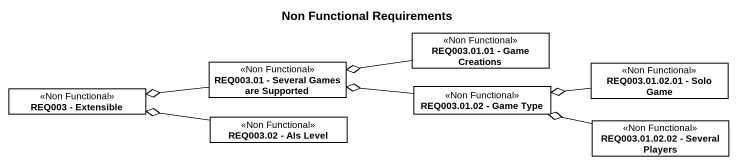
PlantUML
@startuml
title Non Functional Requirements
hide circle
hide empty members
class "REQ003.01 - Several Games are Supported" as REQ003_01_Several_Games_are <<Non Functional>>
class "REQ003.01.01 - Game Creations" as REQ003_01_01_Game_Creations <<Non Functional>>
class "REQ003.01.02.01 - Solo Game" as REQ003_01_02_01_Solo_Game <<Non Functional>>
class "REQ003 - Extensible" as REQ003_Extensible <<Non Functional>>
class "REQ003.01.02 - Game Type" as REQ003_01_02_Game_Type <<Non Functional>>
class "REQ003.02 - AIs Level" as REQ003_02_AIs_Level <<Non Functional>>
class "REQ003.01.02.02 - Several Players" as REQ003_01_02_02_Several <<Non Functional>>
REQ003_01_Several_Games_are -left-o REQ003_Extensible
REQ003_01_01_Game_Creations -left-o REQ003_01_Several_Games_are
REQ003_01_02_01_Solo_Game -left-o REQ003_01_02_Game_Type
REQ003_01_02_Game_Type -left-o REQ003_01_Several_Games_are
REQ003_02_AIs_Level -left-o REQ003_Extensible
REQ003_01_02_02_Several -left-o REQ003_01_02_Game_Type
@enduml
